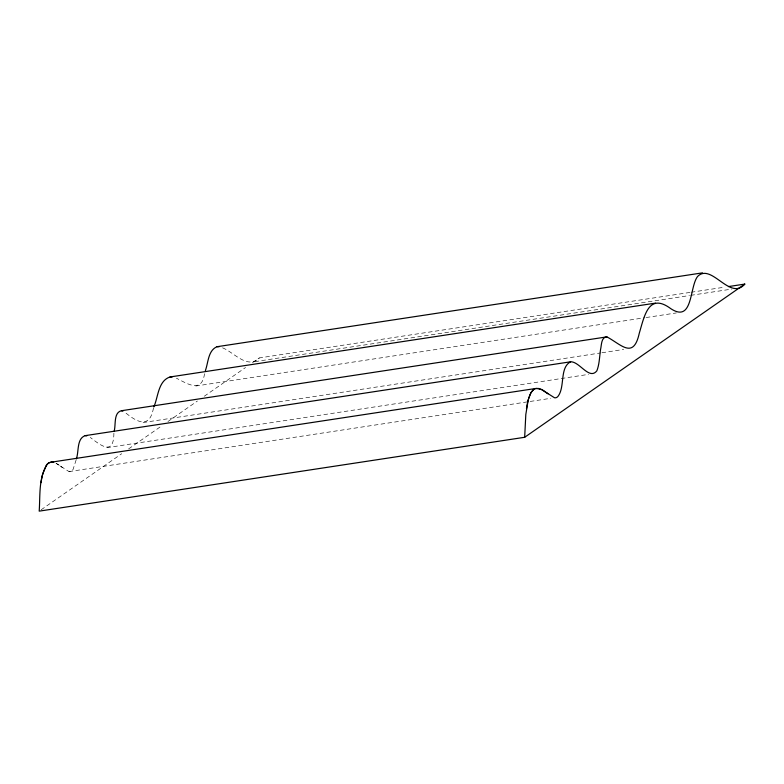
<?xml version="1.0" encoding="UTF-8"?>
<svg xmlns="http://www.w3.org/2000/svg" width="784" height="784" viewBox="0 0 784 784"><rect width="100%" height="100%" fill="white"/><g stroke="black" fill="none" stroke-linecap="round" stroke-linejoin="round"><path stroke-width="0.59" stroke-dasharray="3.92 2.94" d="M113.905 433.189C113.719 455.729 101.391 445.988 90.268 437.423M76.146 459.894L73.03 469.498A15.337 6.88 81.4 0 1 69.012 471.596L56.438 463.55M204.526 373.703C201.841 393.529 187.445 383.788 176.42 378.192M153.468 408.072C149.509 429.955 136.151 421.567 124.489 411.923M689.949 292.432L259.328 357.935C247.528 369.999 233.681 351.908 222.244 347.714M41.17 509.767L121.745 453.691M128.625 448.899L162.033 425.643M167.933 421.547L197.411 401.026M204.291 396.243L245.568 367.52M252.448 362.727L259.328 357.935M691.116 292.256L724.965 287.111M254.878 361.649L689.489 295.529M690.704 295.352L731.874 289.08M195.765 386.032L644.918 317.706M646.134 317.53L676.396 312.924M143.08 422.547L600.711 352.927M601.916 352.751L623.711 349.429M106.781 447.674L588.627 374.37M69.012 471.596L550.848 398.301M55.997 463.315L56.566 463.609A71.491 32.056 81.3 0 1 58.594 464.863L60.045 465.843M60.329 466.049L61.524 466.941M61.603 466.999L62.504 467.685"/><path stroke-width="1.18" d="M53.724 462.442L50.96 462.217L48.853 462.923A25.451 11.417 81.4 0 0 47.383 464.05C38.416 477.701 40.307 495.478 39.2 511.139L524.672 437.286L525.809 414.52L528.259 399.713M114.15 431.22C116.022 424.908 113.396 412.649 121.432 410.728L606.904 336.875C621.3 344.539 633.472 359.768 639.303 333.141C644.409 316.128 648.544 292.069 670.947 308.769C693.154 323.204 689.352 286.983 697.613 276.448C711.558 262.513 729.963 301.34 744.8 284.092L728.463 286.572M76.332 458.885C79.047 451.8 76.489 438.736 85.162 435.649L570.634 361.796C579.621 361.444 589.186 380.416 596.859 370.842C599.486 364.041 599.486 356.602 600.554 349.468C601.612 345.323 601.054 337.061 606.904 336.875M205.369 370.607C208.328 362.718 207.995 350.428 217.021 346.714L702.503 272.861M42.601 474.251L46.217 465.431A26.303 11.799 81.4 0 1 50.362 462.325L53.361 462.364M528.083 400.408L530.072 394.489M528.573 398.595L530.974 392.696L533.62 389.54A26.205 11.75 81.4 0 1 535.09 388.717L538.49 388.443L542.038 389.766A71.501 32.085 81.4 0 1 544.067 390.971L545.801 392.206M153.821 406.984C158.25 397.067 158.074 380.867 170.05 376.967L655.532 303.114M530.415 393.764L531.552 391.794M532.003 391.167L533.62 389.54M524.672 437.286L744.8 284.092M570.634 361.796C559.678 367.324 564.99 386.071 558.502 395.655A15.337 6.88 81.4 0 1 554.484 397.753L546.095 392.412M51.146 462.197L536.648 388.345L541.519 389.501L547.242 393.274M217.021 346.714L219.108 346.744M170.05 376.967L172.098 377.035M85.162 435.649L86.75 435.884M121.432 410.728L122.892 411.149M547.408 393.401L547.977 393.833M41.052 482.679A64.19 28.792 81.3 0 1 42.61 474.261M526.476 408.778A64.161 28.783 81.4 0 1 528.044 400.359"/></g></svg>
